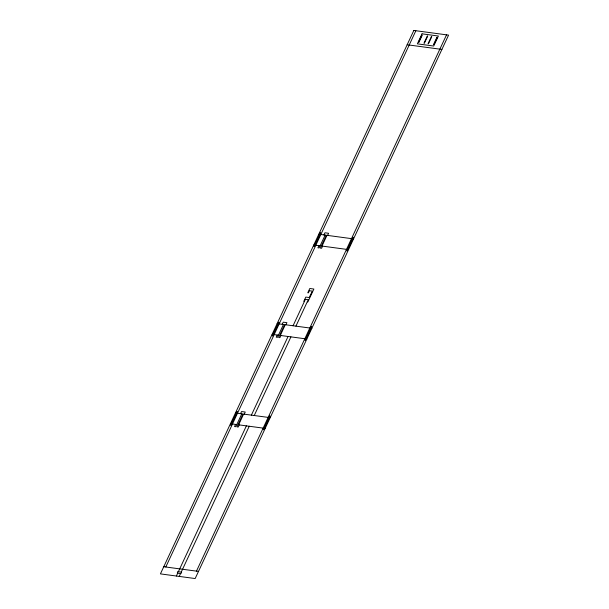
<?xml version="1.0" encoding="UTF-8"?>
<svg xmlns="http://www.w3.org/2000/svg" width="609" height="609" viewBox="0 0 609 609"><rect width="100%" height="100%" fill="white"/><g stroke="black" fill="none" stroke-linecap="round" stroke-linejoin="round"><path stroke-width="0.91" d="M165.8 567.002L415.871 30.724M235.554 424.412L234.556 426.551L235.782 426.719L241.781 413.846M240.555 413.686L241.552 411.539L245.237 412.034L244.232 414.181M277.232 335.026L276.235 337.173L277.46 337.34L283.459 324.468M282.233 324.3L283.238 322.161L286.915 322.656L285.91 324.795M318.91 245.648L317.913 247.794L319.139 247.962L325.137 235.089M323.912 234.922L324.917 232.775L328.594 233.27L327.589 235.417M239.23 424.907L238.233 427.046L237.008 426.886L243.006 414.013L236.673 413.161M280.909 335.521L279.912 337.668L278.686 337.5L284.685 324.635L278.351 323.782M322.587 246.143L321.59 248.289L320.364 248.122L326.363 235.249L320.029 234.404M176.366 576.023L177.699 573.16M178.368 571.729L246.386 425.866M251.388 415.14L288.065 336.488M293.066 325.762L305.406 299.301L308.268 299.689L295.928 326.142M179.229 576.411L180.561 573.549M181.231 572.117L249.248 426.247M254.25 415.521L290.927 336.868M196.463 571.128L446.534 34.842M407.162 44.754L441.906 49.42M318.804 234.237L319.618 234.343M352.322 238.743L326.98 235.333L321.978 246.059L347.32 249.469M352.733 238.797L353.547 238.903M313.802 244.963L314.617 245.069M315.028 245.13L320.136 245.815M347.731 249.523L348.546 249.629M304.401 301.447L303.792 301.364L305.794 297.078L309.265 297.542L312.265 291.11L309.402 290.721L308.405 292.868L307.789 292.784L309.791 288.491L313.879 289.047L307.88 301.912L307.263 301.836M277.125 323.615L277.94 323.729M310.643 328.122L285.301 324.719L280.3 335.437L305.642 338.848M311.054 328.175L311.869 328.289M272.124 334.341L272.939 334.455M273.35 334.508L278.458 335.194M306.053 338.901L306.867 339.015M235.447 412.993L236.262 413.108M268.965 417.5L243.623 414.097L238.621 424.823L263.963 428.226M269.376 417.553L270.19 417.667M230.446 423.719L231.26 423.834M231.671 423.887L236.779 424.572M264.375 428.279L265.189 428.393M163.76 566.728L198.504 571.402M413.831 30.45L160.426 573.884L195.169 578.55L448.574 35.116L413.831 30.45M236.931 411.676L230.598 425.265L231.001 425.318L237.343 411.73L236.931 411.676M278.61 322.298L272.276 335.879L272.68 335.94L279.021 322.351L278.61 322.298M320.288 232.92L313.955 246.5L314.358 246.554L320.699 232.973L320.288 232.92M422.029 33.83L417.363 43.84L433.707 46.04L438.381 36.03L422.029 33.83M421.771 35.314L418.436 42.47L418.847 42.523L422.182 35.368L421.771 35.314M427.29 36.06L423.955 43.209L424.359 43.262L427.693 36.114L427.29 36.06M177.957 571.676L177.288 573.107L180.972 573.602L181.634 572.171L177.957 571.676M431.378 36.609L428.043 43.757L428.447 43.81L431.781 36.662L431.378 36.609M436.897 37.347L433.562 44.503L433.966 44.556L437.3 37.4L436.897 37.347M269.635 416.069L263.294 429.657L263.705 429.71L270.038 416.13L269.635 416.069M311.313 326.69L304.972 340.279L305.383 340.332L311.717 326.744L311.313 326.69M352.992 237.312L346.65 250.893L347.061 250.954L353.395 237.365L352.992 237.312"/></g></svg>
